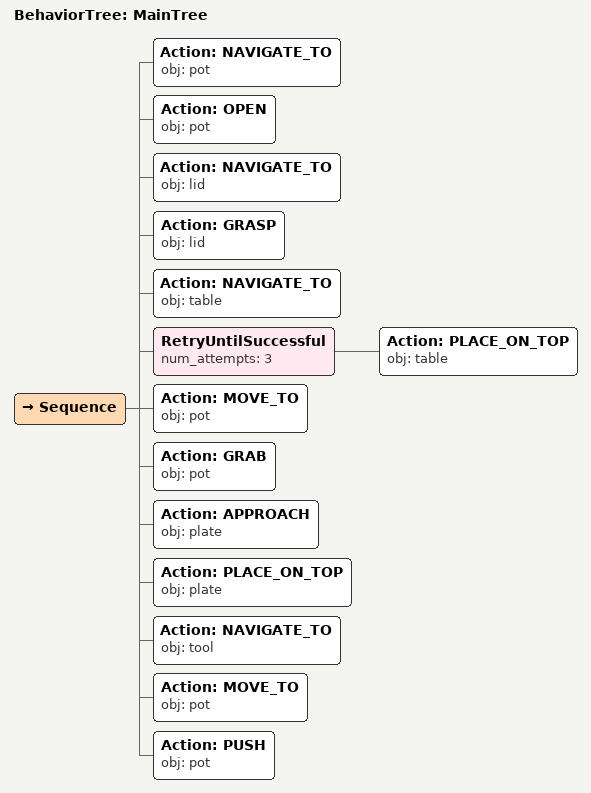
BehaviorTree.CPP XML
<root main_tree_to_execute="MainTree">
  <BehaviorTree ID="MainTree">
    <Sequence>
      <!-- Navigate to pot -->
      <Action ID="NAVIGATE_TO" obj="pot" />
      <!-- Open pot -->
      <Action ID="OPEN" obj="pot" />
      <!-- Navigate to lid -->
      <Action ID="NAVIGATE_TO" obj="lid" />
      <!-- Grasp lid -->
      <Action ID="GRASP" obj="lid" />
      <!-- Navigate to table -->
      <Action ID="NAVIGATE_TO" obj="table" />
      <!-- Retry PLACE_ON_TOP table up to 3 attempts -->
      <RetryUntilSuccessful num_attempts="3">
        <!-- Place on table -->
        <Action ID="PLACE_ON_TOP" obj="table" />
      </RetryUntilSuccessful>
      <!-- Navigate to pot -->
      <Action ID="MOVE_TO" obj="pot" />
      <!-- Move to pot -->
      <Action ID="GRAB" obj="pot" />
      <!-- Grab pot -->
      <Action ID="APPROACH" obj="plate" />
      <!-- Approach plate -->
      <Action ID="PLACE_ON_TOP" obj="plate" />
      <!-- Navigate to tool -->
      <Action ID="NAVIGATE_TO" obj="tool" />
      <!-- Navigate to pot -->
      <Action ID="MOVE_TO" obj="pot" />
      <!-- Move to pot -->
      <Action ID="PUSH" obj="pot" />
    </Sequence>
  </BehaviorTree>
</root>
